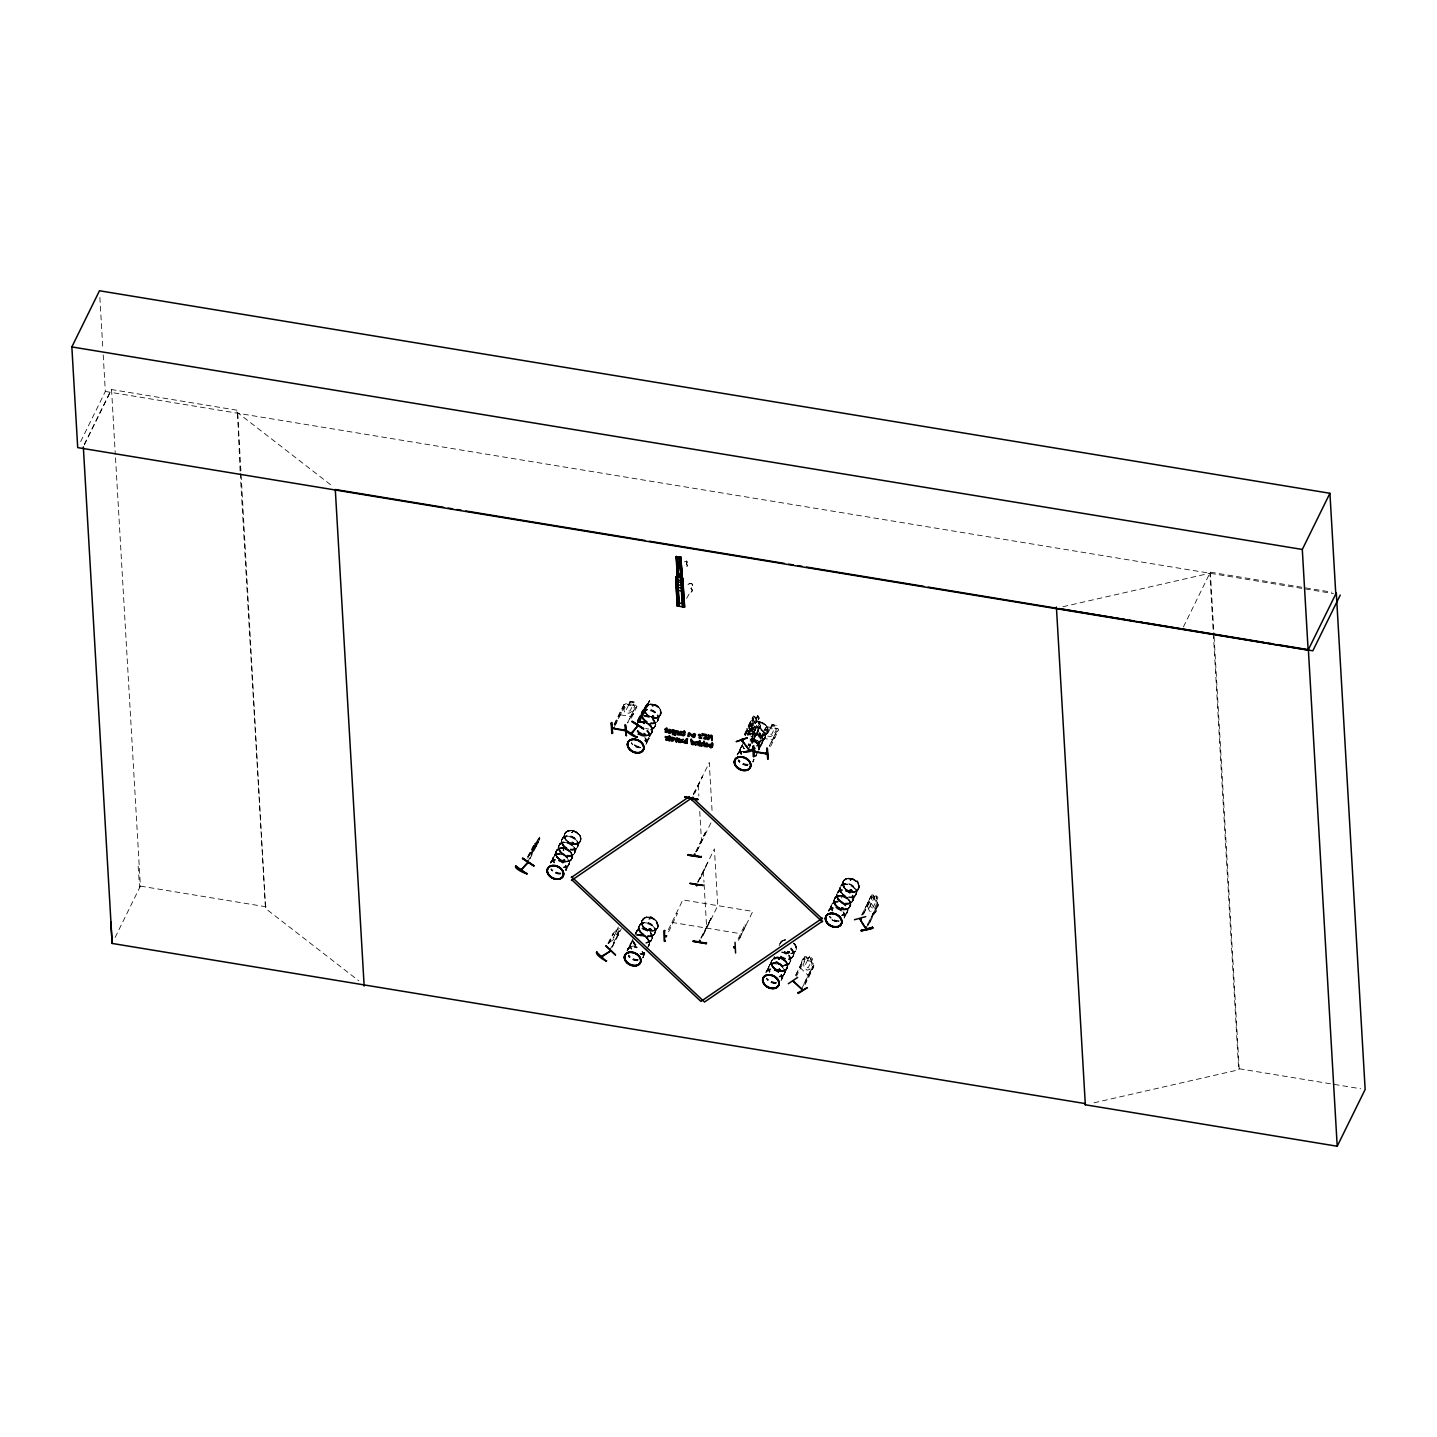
<?xml version="1.0" encoding="UTF-8"?>
<svg xmlns="http://www.w3.org/2000/svg" width="1437" height="1437" viewBox="0 0 1437 1437"><rect width="100%" height="100%" fill="white"/><g stroke="black" fill="none" stroke-linecap="round" stroke-linejoin="round"><path stroke-width="0.75" stroke-dasharray="5 3.75" d="M645.015 710.507L645.069 709.609L641.028 715.572M642.105 713.381L639.088 720.602L641.872 715.806C641.1 720.35 650.332 699.136 642.519 714.53L646.075 708.297M810.199 973.298L807.881 975.112L800.553 968.017C801.199 964.712 801.595 956.359 806.175 956.844L808.187 958.802L806.139 958.461L803.588 963.616L804.073 967.352L806.983 970.173L809.624 969.472L812.156 964.299L811.061 961.874L812.426 959.108M552.778 859.308L555.257 854.566M552.778 859.577L552.976 857.602M555.868 851.674L555.957 855.482M558.436 848.117L559.37 844.525M561.472 841.92L561.651 839.927M564.436 834.268C563.088 841.92 574.782 847.686 580.045 841.938A8.604 6.287 26.2 0 0 572.195 830.748A8.604 6.287 26.2 0 0 565.675 839.585A8.604 6.287 26.2 0 0 579.865 841.92M563.609 850.47L563.645 849.249L563.16 850.021M563.627 849.716L562.999 850.075M563.933 850.363L563.555 849.339M563.214 860.278L563.861 860.961M564.561 860.727L564.238 861.05M564.669 859.757C566.843 863.637 557.34 859.488 557.017 857.009A8.55 6.251 26.2 0 1 563.591 848.261A8.55 6.251 26.2 0 1 571.225 859.362A8.55 6.251 26.2 0 1 557.125 857.045M566.322 869.798L566.501 867.804M571.495 832.382L572.68 831.933M572.429 831.754L572.303 832.795M572.806 832.31L571.764 832.652M569.375 863.601L569.555 861.607M572.932 843.393L573.219 842.387M572.106 858.051L571.1 852.482M572.231 857.799L572.375 856.129M573.381 843.735L573.74 842.316M575.016 852.123L575.195 850.147M578.069 845.926L578.249 843.95M580.799 840.376C582.47 832.131 568.154 826.077 564.436 834.232M638.711 721.805L638.89 719.829M641.764 715.608L641.944 713.632M643.111 723.512L644.369 723.529M645.86 713.273L644.728 707.956L646.74 705.208L645.518 706.429M644.207 723.925L643.92 722.991M646.776 741.51L646.614 743.504A8.712 6.359 26.2 0 0 638.082 733.588M652.039 705.836L653.009 706.16M649.829 735.313L647.368 740.306M652.524 705.369L653.009 706.285M652.326 716.65L653.907 717.153M653.027 717.081L653.781 715.949L653.224 717.081M652.398 731.738L652.649 729.709L650.386 734.487M630.035 946.193L632.496 941.181M655.308 725.829L655.47 723.835M658.523 717.638L657.589 721.23M645.967 713.273A8.604 6.287 26.2 0 0 660.158 715.608A8.604 6.287 26.2 0 0 652.47 704.435A8.55 6.251 26.2 0 0 646.093 713.075A8.55 6.251 26.2 0 0 660.212 715.392A8.55 6.251 26.2 0 0 652.578 704.292A8.604 6.287 26.2 0 0 646.057 713.093A8.604 6.287 26.2 0 0 660.248 715.428A8.604 6.287 26.2 0 0 652.56 704.256A8.604 6.287 26.2 0 0 645.967 713.273C662.762 730.553 667.217 697.879 646.758 705.19M638.89 926.524L638.729 928.518L638.926 926.847M640.992 936.529L640.992 935.918M643.578 956.395L643.74 954.419M648.859 919.141L649.937 918.62M649.111 918.962L649.219 918.674M649.973 919.195L649.668 918.369M650.045 930.206L649.847 928.41M649.362 944.648L649.542 942.941M649.488 944.396L649.596 942.618M650.889 930.206L651.123 929.182M652.272 938.738L652.434 936.744M655.326 932.541L655.488 930.547M658.056 926.991C648.213 897.622 627.987 938.63 657.284 928.536A8.586 6.287 26.2 0 0 649.524 917.183A8.586 6.287 26.2 0 0 643.04 925.967A8.586 6.287 26.2 0 0 657.194 928.338A8.604 6.287 26.2 0 0 649.416 917.363A8.604 6.287 26.2 0 0 642.914 926.2A8.604 6.287 26.2 0 0 657.104 928.536M739.983 750.868L740.145 748.893M748.659 732.924L748.551 730.697L751.587 729.798L751.623 724.302L752.395 729.888C755.611 727.05 757.425 731.918 752.593 731.164L752.629 736.391L751.749 731.074L748.839 731.379M748.677 733.211L748.857 731.523M749.988 740.971L751.192 740.971M751.623 725.559C750.294 733.229 761.969 738.977 767.232 733.229M751.084 740.827L751.228 741.564M753.689 759.095L753.509 761.089L753.707 759.383A8.712 6.359 26.2 0 1 753.509 760.999M759.975 723.512L758.61 723.529L759.742 723.098M759.454 723.278L759.472 723.763M759.239 734.235L760.299 734.487M759.454 747.617L759.275 749.324L759.454 747.474M760.73 734.181L759.724 734.612M760.838 734.9L760.64 733.337M762.382 741.438L759.922 746.45M765.274 737.217L765.436 735.241M768.274 968.933L768.436 966.957M778.279 959.413L779.519 959.629M779.123 959.665L779.123 958.623M780.255 970.047L779.429 968.718M781.8 978.848L781.979 977.16M781.818 979.154L781.997 977.447M784.836 972.957L785.033 970.963M784.853 972.957L785.033 971.25M789.182 952.138L787.53 951.33M787.422 951.815L789.398 952.012M787.727 952.21L788.985 951.599M787.602 967.406L786.578 961.838L787.763 965.664M788.572 953.144L789.218 951.959M789.434 952.551L788.841 951.456M790.512 961.497L790.673 959.503M793.547 955.282L793.727 953.306M796.296 949.731L796.08 946.193L793.745 942.78A8.586 6.287 26.2 0 1 794.877 951.707A8.586 6.287 26.2 0 1 784.386 951.689A8.568 6.269 26.2 0 1 790.655 960.437A8.568 6.269 26.2 0 1 782.213 964.461A8.568 6.269 26.2 0 1 774.381 956.629M831.071 907.376L831.233 905.4M833.837 901.448L834.143 899.49M836.693 895.646L836.873 893.922M836.711 895.916L836.891 894.227M839.927 887.725L839.765 889.719L839.962 888.03M841.759 898.107L841.076 897.478M842.711 882.067C852.572 911.435 872.762 870.391 843.483 880.504M841.184 907.663L842.028 909.136M843.214 908.058L842.316 908.849L843.303 908.256M844.615 917.596L844.776 915.62M850.111 880.324L850.704 879.444L850.776 880.432M847.668 911.399L847.83 909.405M850.812 880.055L850.596 880.594M850.955 890.832L849.86 889.826M850.237 890.581C850.039 888.461 853.686 890.545 851.225 891.191M850.399 905.849C851.476 899.311 843.537 894.497 837.735 896.167M850.704 890.814L851.907 890.383M836.154 896.724L834.789 898.161C840.268 891.299 854.279 899.382 849.644 907.376M853.47 897.945L851.243 902.795M856.344 893.742L856.524 891.748M754.766 735.205L749.072 727.32L749.611 723.422L749.18 727.32L754.892 735.169L756.904 733.319L754.748 735.025M757.838 731.271L758.485 727.338L752.808 719.452L750.671 721.338M867.373 906.028L867.984 902.113C865.775 911.076 876.301 921.063 878.079 904.915L872.888 894.928L871.648 894.694L862.038 914.992M610.078 940.067L609.719 942.331L610.078 940.247M687.389 562.316L686.383 564.184A3.054 1.922 -3.3 0 1 685.557 567.381L685.539 567.22A3.054 1.922 -3.3 0 0 686.383 564.184L686.742 561.077M529.768 853.255L529.211 855.32L536.522 845.908M647.135 706.986L647.764 705.172M639.986 716.901L639.267 718.859L639.788 716.919M80.67 441.59L105.332 391.457L102.997 351.185M84.28 444.482L110.721 390.774M84.298 444.895L111.547 389.553L237.482 410.281L265.54 908.489L358.801 980.806M240.123 471.102L237.482 410.281M115.122 937.481L140.395 886.108L115.445 456.643M527.595 856.757L533.217 846.968L532.211 847.399M527.99 857.027L533.396 845.872M527.684 858.212L534.6 844.058L533.45 846.016M530.019 858.877L540.043 838.418L534.582 844.13L539.647 837.178L529.624 858.607M530.756 853.596L539.055 838.31M527.181 863.044L539.773 837.25M536.45 845.98L540.168 838.507L537.258 840.735M614.174 724.392L624.107 704.328L626.101 703.591L637.004 706.465L630.717 719.38M614.192 724.751L624.107 704.435M614.443 726.457L624.574 705.854L623.389 705.657L624.574 705.854M615.377 724.949L624.592 706.232M555.742 851.89L556.604 850.147M561.669 839.837L562.424 838.328M550.389 863.26L565.424 832.741M630.232 701.292L628.993 704.292L626.388 704.848L623.838 710.022L624.897 712.572L628.921 713.237L632.154 711.387L634.705 706.232L632.998 704.956L634.543 701.992L630.232 701.292L628.885 704.166L626.101 703.717M691.017 588.523L690.999 588.308A4.58 2.892 -3.3 0 1 689.742 592.87L689.742 593.086A4.58 2.892 -3.3 0 0 691.017 588.523L692.49 585.272A2.299 1.437 -3.3 0 0 690.999 583.512A2.299 1.437 -3.3 0 0 688.125 584.554L686.635 587.589M627.682 722.56L635.046 707.579L636.232 707.776L635.064 707.956L627.7 722.937M563.987 860.709L564.885 860.08M573.399 843.178L573.489 842.405M637.669 720.206L642.842 710.129L637.507 722.236C643.129 717.692 656.601 690.568 641.153 714.836M637.309 721.356L642.842 710.129M637.381 722.164L643.489 709.447L649.56 701.561L639.609 721.985L646.147 722.182L651.374 726.152L652.542 729.996L652.308 727.948M636.483 725.164L645.716 706.447M644.638 707.651L649.524 700.591L636.789 726.188M639.519 719.416L643.992 711.818M644.638 708.225L649.524 700.591M570.974 859.865A8.55 6.251 26.2 0 0 563.34 848.764A8.55 6.251 26.2 0 0 556.855 857.548A8.55 6.251 26.2 0 0 570.974 859.865L571.423 858.967A8.55 6.251 26.2 0 0 563.789 847.848L557.79 849.159M571.692 858.41L572.142 857.512M579.668 842.208A8.55 6.251 26.2 0 0 572.034 831.107A8.55 6.251 26.2 0 0 565.549 839.891A8.55 6.251 26.2 0 0 579.668 842.208L579.919 841.687A8.604 6.287 26.2 0 0 572.285 830.55A8.604 6.287 26.2 0 0 565.765 839.388A8.586 6.287 26.2 0 0 579.937 841.723A8.55 6.251 26.2 0 0 572.285 830.586A8.586 6.287 26.2 0 0 565.765 839.406A8.604 6.287 26.2 0 0 579.955 841.723A8.586 6.287 26.2 0 0 572.267 830.586A8.55 6.251 26.2 0 0 565.801 839.37A8.55 6.251 26.2 0 0 579.919 841.687M580.386 840.735L565.567 871.397M649.398 700.502L639.034 722.703M652.919 705.729L651.733 705.513M652.218 716.147L651.913 716.758M652.398 715.41L653.368 716.794M654.122 717.117L652.757 715.59M645.914 744.456L660.93 713.92M655.29 725.919L653.009 728.846M607.959 943.408L613.348 933.493L609.09 943.175M608.282 943.714L613.707 932.703L617.12 929.883M616.707 930.835L614.174 935.99L616.868 934.14L618.575 930.709M618.359 927.009L613.078 938.199L618.323 933.152M609.36 951.15L620.012 929.721M612 946.857L619.832 930.871M612.324 947.181L621.305 928.751M693.388 793.907L702.549 776.267L694.861 792.973M693.442 794.877L709.267 762.634L712.195 812.983M627.179 950.306L627.915 948.797M635.872 932.649L636.609 931.14M638.926 926.434L641.189 923.506M633.124 938.684L627.61 949.857A8.586 6.287 26.2 0 1 635.226 946.229M634.166 936.601L642.662 919.339M749 732.978L746.953 728.613L750.599 721.212M648.716 928.859L650.799 928.751M744.33 734.612L753.365 715.967L756.275 718.338M744.707 734.487L753.006 717.638L753.671 718.554L745.372 735.403M744.995 735.528L753.671 718.554M743.073 743.378L737.127 755A8.712 6.359 26.2 0 1 742.713 751.371M747.527 734.307L752.575 724.032L747.006 735.421M742.157 745.246L737.576 754.551A8.568 6.269 26.2 0 1 741.151 751.138M747.761 735.708L749.126 732.942L748.372 730.337L750.904 725.182L753.204 724.643L755.736 719.506L758 722.631L755.467 727.805L755.575 731.667L753.042 736.84L751.371 736.067L750.024 738.834M757.676 715.788L756.311 718.554L754.533 717.835L751.982 722.991L752.108 726.871L749.575 732.026L751.838 735.151L759.203 724.32L758.449 721.715L760.047 718.931L757.64 715.572L760.047 718.931M756.185 718.59L757.64 715.572M642.806 957.994L645.429 952.21M646.65 949.695L657.877 926.829M695.67 851.836L705.351 832.149L705.854 833.191L705.351 832.149M696.137 851.907L705.818 832.239M697.143 850.902L712.572 819.539M749.97 745.569L759.562 726.727L760.227 727.643L751.928 744.492M748.497 749.18L759.562 726.727M754.12 738.546L757.748 731.182M760.532 725.954L754.191 738.708L752.862 738.349M752.485 742.749L760.622 726.044L758.574 721.733M756.796 745.839L765.795 727.643L770.681 727.499L771.938 724.607L776.231 725.326L771.938 724.733L770.681 727.607L768.077 728.182L765.544 733.337L766.604 735.906L770.609 736.57L773.86 734.702L776.393 729.547L774.705 728.272L776.231 725.326M756.814 746.198L765.795 727.769M757.982 746.037L766.262 729.188L765.077 728.99L766.262 729.188M758 746.396L766.298 729.547M668.385 929.667L682.844 899.903L752.772 911.417L738.313 940.804M668.618 931.841L677.312 913.752L676.126 913.555L677.312 913.752M754.12 759.49L752.826 762.059A8.568 6.269 26.2 0 0 753.545 760.586M755.898 755.862L758.341 750.886M758.628 750.258L767.843 731.523M764.502 738.816L765.238 737.307M767.107 732.978A8.55 6.251 26.2 0 0 759.49 721.877A8.55 6.251 26.2 0 0 753.006 730.661A8.55 6.251 26.2 0 0 767.107 732.978A8.604 6.287 26.2 0 0 759.472 721.859A8.604 6.287 26.2 0 0 752.952 730.697A8.604 6.287 26.2 0 0 767.16 733.032L767.987 731.702C769.388 724.014 757.658 718.231 752.395 723.997M697.574 882.12L707.705 862.505L699.047 881.186M698.023 882.192L714.423 848.872L717.728 905.777L702.298 937.14M769.37 745.875L776.734 730.912L777.92 731.092L776.77 731.271L769.388 746.252M770.573 746.45L778.692 729.78L777.812 728.559L767.789 726.924M700.825 938.074L710.956 918.477L701.849 937.068M701.274 938.145L710.956 918.477M738.115 939.008L744.869 924.871L746.054 925.069L738.331 941.181M768.472 966.867L770.501 964.083M779.932 943.588L781.926 940.876L785.59 939.708M765.867 972.615L772.082 959.97A8.604 6.287 26.2 0 1 773.286 958.784M779.141 945.618L780.902 942.097A8.586 6.287 26.2 0 0 780.147 943.57M779.483 959.036L778.243 958.838M779.393 968.825L778.962 970.119M781.045 980.752L796.116 949.588M795.577 975.4L804.594 956.755M795.882 975.184L804.181 958.335L805.025 959.18L796.421 976.226M843.699 880.54L828.646 911.058A8.568 6.269 26.2 0 1 839.424 908.453A8.568 6.269 26.2 0 1 843.914 918.566L858.913 888.03M809.606 956.234L808.151 959.054L809.552 956.036L812.659 959.054L811.204 961.874L813.845 965.898L804.882 984.399M849.932 879.462L850.884 879.911M804.019 983.573L812.623 966.526L813.486 967.352L805.187 984.201M849.985 889.79L849.914 890.868M801.577 988.997L812.623 966.526M813.827 965.754L810.091 973.19L807.845 974.951M843.429 908.902L843.07 908.346M846.896 912.998L847.632 911.489M855.59 895.323L856.326 893.832M861.643 915.1L871.756 894.658M863.17 914.166L871.846 897.209L870.858 896.383L871.451 897.317M863.565 914.058L871.846 897.209M868.882 908.4L875.78 894.335L877.953 897.766L870.912 911.597M867.589 924.386L877.199 905.544L877.791 906.496L868.577 925.212M866.134 928.015L877.199 905.544M868.199 925.32L878.205 904.879M1183.405 626.945L1210.349 572.177L1331.883 592.188M1093.97 1102.808L1238.676 1069.811L1239.197 1068.751L1213.852 632.585M641.028 714.746L643.147 711.261M644.099 712.68L646.075 709.124L639.142 718.769M536.396 845.836L529.193 855.087M686.635 598.421L689.742 592.87M643.56 709.591L644.782 707.687M536.414 845.028L532.121 850.83L536.055 842.441M642.483 715.662L640.992 717.889L643.686 714.387M609.611 942.223L616.509 937.642L618.772 934.319M684.479 561.831L686.401 561.131M647.153 704.166L649.722 701.705M643.237 710.381L642.285 710.848M647.584 704.453L643.129 712.069L645.069 709.609M637.669 722.398L639.968 719.721M639.788 720.745L637.597 723.278L638.495 720.727M535.75 843.465L537.833 841.112M533.217 848.62L535.3 846.285M642.752 711.962L644.225 710.614M639.716 718.159L641.171 716.812M656.062 722.649L657.535 721.302M651.751 733.05L648.698 735.295L644.566 735.528M565.226 832.724L566.465 831.538M562.478 838.256L563.951 836.909M560.664 843.268L559.424 844.453L560.897 843.106M556.514 850.363L559.568 848.117M550.73 862.128L552.203 860.781M573.273 843.285L572.106 841.705M563.609 860.476L563.573 859.577M575.77 848.944L577.243 847.596A8.712 6.359 26.2 0 0 569.393 836.334A8.712 6.359 26.2 0 0 562.801 845.279A8.712 6.359 26.2 0 0 577.153 847.65M572.734 855.141L574.207 853.794A8.712 6.359 26.2 0 0 566.34 842.531A8.712 6.359 26.2 0 0 559.747 851.476A8.712 6.359 26.2 0 0 574.117 853.847M555.688 853.416C556.083 860.494 566.735 865.074 571.459 859.362M570.094 860.799L571.351 859.613M567.076 866.619L568.549 865.272M749.665 729.547L751.138 728.2M740.971 747.222L742.444 745.875L741.241 747.042M737.917 753.419L739.39 752.072M762.975 740.253L764.448 738.887M636.663 931.068L638.136 929.703M629.226 947.54L627.969 948.725L629.442 947.378M651.051 929.883L648.823 929.056M653.027 935.559L654.248 934.391M653.242 935.397L654.5 934.212A8.712 6.359 26.2 0 0 646.632 922.949A8.712 6.359 26.2 0 0 640.04 931.894A8.712 6.359 26.2 0 0 654.41 934.248M649.973 941.756L651.428 940.391L650.207 941.594M840.753 886.054L842.226 884.707M837.699 892.251L839.172 890.904M832.059 903.729L833.532 902.382M769.513 965.107L770.735 963.94M829.005 909.926L830.478 908.579M850.291 890.114L851.638 890.024M766.208 971.484L767.681 970.137L766.478 971.304M784.243 951.923L790.584 953.647L795.523 951.294M841.633 908.418L842.19 907.268M854.063 896.76L855.284 895.574A8.568 6.269 26.2 0 0 847.507 884.599A8.568 6.269 26.2 0 0 841.004 893.401A8.568 6.269 26.2 0 0 855.141 895.736M780.237 969.724L779.105 968.7L778.279 969.813M854.279 896.598L855.536 895.413A8.712 6.359 26.2 0 0 847.668 884.15A8.712 6.359 26.2 0 0 841.076 893.078A8.712 6.359 26.2 0 0 855.446 895.449M791.266 958.299L792.739 956.952M851.009 902.957L852.464 901.592M788.212 964.514L789.685 963.149M849.752 907.16L846.698 909.405M785.572 970.155L786.955 968.718C781.8 974.933 769.496 968.861 771.346 961.03L771.471 964.82M845.369 914.417L846.842 913.07M782.572 975.974L784.045 974.627M630.609 716.291L633.214 713.83M872.493 914.094L874.576 912.244M750.779 721.284L752.826 719.632M649.506 942.798C649.434 937.427 642.195 933.062 636.825 934.733M615.234 931.158L619.868 928.068M613.689 933.816L612.557 934.032M804.181 958.335L805.025 959.18M813.432 963.886L806.067 956.898L804.576 956.952M813.486 967.352L812.318 966.724M657.374 717.602L659.026 716.812M643.542 734.541L645.177 733.768M758.952 733.139L759.886 732.978M759.077 733.121L759.993 733.104M573.614 843.447L571.621 842.693M568.405 861.571L570.202 860.565M649.686 929.613L650.368 929.955M841.346 907.322L843.357 907.861M834.358 903.029L838.472 907.789L843.214 908.92M848.477 908.364L842.567 909.639L844.812 909.513M787.242 951.204L787.763 951.474M773.393 958.263L777.022 957.132M789.111 952.803L787.099 952.048M792.577 953.252L794.23 952.462M779.914 970.388L779.465 970.065M771.561 964.586L775.675 969.346L780.417 970.478M624.233 704.507L626.119 703.807M754.587 716.219L760.622 726.044M753.006 717.638L753.293 718.68M760.227 727.643L759.185 726.853M746.953 728.613L747.348 730.625M752.862 738.492L751.264 736.121M877.791 906.496L876.804 905.651M872.888 894.928L874.307 897.137M876.48 900.568L878.294 904.951M643.704 733.068L645.572 734.307M1062.949 606.719L1209.828 573.237L1213.205 631.4M648.823 735.061L644.351 735.133M759.472 733.229L760.55 733.517M760.586 734.864L758.772 733.732M573.327 843.16L571.944 842.298M568.531 861.356L564.076 861.428M851.674 891.371L850.039 890.742M652.38 930.889L654.356 930.547M638.657 934.625L636.699 934.966A8.586 6.287 26.2 0 1 646.758 937.696A8.586 6.287 26.2 0 1 648.518 945.959M774.92 957.725L781.351 957.832L786.416 962.089M779.716 970.406L780.758 969.957M781.908 971.268L784.009 970.711M653.081 715.428L651.787 716.488M653.26 717.817L655.398 717.943M641.728 721.715L648.069 723.44L652.164 728.218M644.405 733.175L644.027 734.379M561.436 848.028L565.855 848.477L571.082 852.464M638.693 934.625L645.033 936.331L648.213 939.313M776.914 957.419L779.052 957.545M779.555 970.783L782.015 971.053M105.332 391.457L1333.572 593.607M630.25 701.4L634.543 702.118M632.998 704.831L636.124 705.369M774.687 728.146L777.812 728.685M671.78 922.374L741.726 933.87M140.395 886.108L266.348 906.837M1239.197 1068.751L1360.731 1088.761M702.603 777.237L702.1 776.196M707.758 863.475L707.255 862.434M746.072 925.428L744.869 924.871M686.383 560.987L687.425 561.813M758.017 734.828L760.173 735.421M653.045 717.458L652.039 716.65M850.56 878.384A8.55 6.251 26.2 0 1 858.194 889.503A8.568 6.269 26.2 0 1 844.076 887.168A8.55 6.251 26.2 0 1 850.56 878.384A8.604 6.287 26.2 0 1 858.23 889.539A8.55 6.251 26.2 0 1 844.094 887.168A8.568 6.269 26.2 0 1 850.578 878.366A8.568 6.269 26.2 0 1 858.212 889.485A8.604 6.287 26.2 0 1 844.04 887.204A8.604 6.287 26.2 0 1 850.56 878.366L852.698 878.905M842.693 909.37L838.49 907.771M563.573 848.135L569.555 851.099L571.908 854.494M563.951 859.362L564.561 859.56M779.052 957.509L785.015 960.473M644.027 735.043L643.165 733.804M851.261 889.593L852.195 890.473M563.735 861.338L562.873 860.116M650.189 928.589L651.159 929.272M642.968 935.361L645.015 936.367M759.508 747.276L758.287 743.773L759.49 747.599M874.325 897.353L872.78 896.544L870.247 901.717L870.247 905.633L872.277 908.831L874.45 908.346L877.001 903.19L876.354 900.55M648.41 702.998L647.853 703.735M838.364 908.04L835.166 905.059L833.963 901.233M236.674 411.916L333.474 486.981M758.287 743.755L750.886 739.193A8.604 6.287 26.2 0 1 759.311 748.964M758.161 744.007L750.779 739.444A8.604 6.287 26.2 0 1 759.203 749.162A8.55 6.251 26.2 0 0 750.797 739.552M637.292 730.714L644.692 735.259L640.363 733.93L637.184 730.966M785.159 960.203L786.452 962.072M752.701 719.668L758.269 727.391A8.568 6.269 26.2 0 1 764.215 738.618A8.568 6.269 26.2 0 1 751.3 738.492M753.204 724.643L755.467 727.805M752.108 726.853L754.371 730.014M747.438 730.589L752.988 738.313M873.876 898.269L875.905 901.466M871.343 903.424L873.373 906.621M648.231 939.331L649.147 941.109M633.196 942.079L635.531 945.492A8.604 6.287 26.2 0 1 632.927 940.355M644.584 709.698L644.962 711.495M138.15 866.134L139.587 887.761M1210.349 572.177L1213.726 630.34M1213.331 633.627L1238.676 1069.811M775.064 737.307L772.37 739.839L762.275 738.169L762.149 735.187M692.598 584.895L692.508 585.488A2.299 1.437 -3.3 0 0 691.017 583.727A2.299 1.437 -3.3 0 0 688.143 584.769L688.125 584.554M703.376 871.325L704.004 882.282M704.13 884.456L706.681 928.248M698.22 785.087L698.849 796.044M699.747 811.366L701.525 842.01M633.358 713.991L630.681 716.524L620.568 714.854L620.461 711.854M240.248 473.33L265.54 908.489M111.547 389.553L115.301 454.415M99.871 297.477L102.871 348.94M710.507 918.387L710.561 919.357M762.293 735.079L762.418 738.097M635.801 933.224A8.586 6.287 26.2 0 1 644.836 929.937A8.586 6.287 26.2 0 1 651.985 938.181A8.586 6.287 26.2 0 1 644.189 942.906M635.872 932.829A8.712 6.359 26.2 0 1 645.033 929.488A8.712 6.359 26.2 0 1 652.272 937.84A8.712 6.359 26.2 0 1 644.369 942.636M635.944 944.827A8.532 6.233 26.2 0 1 633.663 941.504M648.644 945.564A8.532 6.233 26.2 0 0 646.901 937.355A8.532 6.233 26.2 0 0 637.022 934.697A8.604 6.287 26.2 0 1 646.866 937.481A8.604 6.287 26.2 0 1 648.644 945.744M635.819 945.007A8.604 6.287 26.2 0 1 633.537 941.666M636.124 933.87A8.586 6.287 26.2 0 1 643.92 928.553A8.586 6.287 26.2 0 1 652.488 936.565A8.586 6.287 26.2 0 1 644.692 941.864M636.016 932.505A8.712 6.359 26.2 0 1 645.195 929.164A8.712 6.359 26.2 0 1 652.434 937.517A8.712 6.359 26.2 0 1 644.53 942.331M636.699 935.253A8.604 6.287 26.2 0 1 646.65 937.93A8.604 6.287 26.2 0 1 648.41 946.193M637.597 960.706A8.586 6.287 26.2 0 1 628.22 956.09M627.107 950.899A8.586 6.287 26.2 0 1 636.842 947.845M641.998 951.761A8.586 6.287 26.2 0 1 643.111 956.952M637.812 960.437A8.712 6.359 26.2 0 1 628.292 955.749M627.179 950.486A8.712 6.359 26.2 0 1 637.058 947.396M642.267 951.366A8.712 6.359 26.2 0 1 642.662 958.12M635.495 945.744A8.532 6.233 26.2 0 1 632.837 940.678M638.495 935.271A8.532 6.233 26.2 0 1 647.189 939.044A8.532 6.233 26.2 0 1 648.195 946.48M638.118 959.665A8.586 6.287 26.2 0 1 628.723 955.048M643.417 952.462A8.586 6.287 26.2 0 1 642.896 957.383M637.974 960.114A8.712 6.359 26.2 0 1 628.454 955.425M627.322 950.18A8.712 6.359 26.2 0 1 637.202 947.073M643.345 952.821A8.712 6.359 26.2 0 1 642.824 957.796M644.207 953.378A8.586 6.287 26.2 0 1 640.651 954.509M630.358 948.151A8.586 6.287 26.2 0 1 633.735 941.289M644.477 953.108A8.712 6.359 26.2 0 1 640.866 954.24M630.43 947.791A8.712 6.359 26.2 0 1 632.19 941.63M644.638 952.785A8.712 6.359 26.2 0 1 641.01 953.917M631.508 949.228A8.712 6.359 26.2 0 1 632.352 941.307M644.728 952.336A8.586 6.287 26.2 0 1 639.052 953.342M631.777 948.851A8.586 6.287 26.2 0 1 632.603 941.019M781.656 952.354A8.586 6.287 26.2 0 1 790.152 959.772A8.586 6.287 26.2 0 1 783.83 965.79A8.586 6.287 26.2 0 1 774.238 959.431M781.818 951.887A8.712 6.359 26.2 0 1 790.44 959.413A8.712 6.359 26.2 0 1 784.045 965.52A8.712 6.359 26.2 0 1 774.309 959.072M773.411 958.551A8.586 6.287 26.2 0 1 786.722 962.61A8.604 6.287 26.2 0 1 780.56 971.017A8.604 6.287 26.2 0 1 771.435 961.227A8.586 6.287 26.2 0 0 780.578 970.963A8.586 6.287 26.2 0 0 786.722 962.61A8.604 6.287 26.2 0 0 773.393 958.587M782.087 940.93A8.586 6.287 26.2 0 1 785.644 939.816A8.604 6.287 26.2 0 0 780.04 943.768M771.687 960.85A8.55 6.251 26.2 0 0 780.74 970.568A8.604 6.287 26.2 0 0 786.847 962.377A8.55 6.251 26.2 0 0 773.609 958.228A8.604 6.287 26.2 0 1 786.847 962.377A8.55 6.251 26.2 0 1 780.74 970.568A8.604 6.287 26.2 0 1 771.579 960.958M793.386 943.373A8.55 6.251 26.2 0 1 794.589 952.21A8.55 6.251 26.2 0 1 784.153 952.174A8.712 6.359 26.2 0 1 790.601 960.85A8.712 6.359 26.2 0 1 782.033 964.928A8.712 6.359 26.2 0 1 774.076 956.952M780.65 942.636A8.55 6.251 26.2 0 1 785.41 940.355M793.565 943.031A8.604 6.287 26.2 0 1 794.787 951.923A8.604 6.287 26.2 0 1 784.279 951.887M790.853 948.636A8.712 6.359 26.2 0 1 791.41 958.192A8.712 6.359 26.2 0 1 779.68 956.252M790.584 949.067A8.568 6.269 26.2 0 1 790.368 958.892A8.568 6.269 26.2 0 1 778.207 954.958M791.015 948.312A8.712 6.359 26.2 0 1 791.553 957.868A8.712 6.359 26.2 0 1 779.842 955.928M791.104 948.007A8.586 6.287 26.2 0 1 791.661 957.419A8.586 6.287 26.2 0 1 780.093 955.515M775.836 983.447A8.586 6.287 26.2 0 1 766.46 978.831M766.065 972.184A8.586 6.287 26.2 0 1 776.124 971.035A8.586 6.287 26.2 0 1 781.351 979.693M776.052 983.177A8.712 6.359 26.2 0 1 766.532 978.507M766.137 971.753A8.712 6.359 26.2 0 1 776.339 970.604A8.712 6.359 26.2 0 1 781.638 979.369M773.178 959.126A8.55 6.251 26.2 0 0 776.788 970.532A8.55 6.251 26.2 0 0 787.278 965.52A8.55 6.251 26.2 0 0 774.794 958.353A8.55 6.251 26.2 0 1 787.278 965.538A8.55 6.251 26.2 0 1 776.77 970.55A8.55 6.251 26.2 0 1 773.16 959.144M774.92 958.012A8.604 6.287 26.2 0 1 787.171 964.029A8.604 6.287 26.2 0 1 779.734 971.125A8.604 6.287 26.2 0 1 771.346 961.425M769.585 972.31A8.712 6.359 26.2 0 1 772.711 963.419A8.712 6.359 26.2 0 1 784.225 969.095A8.712 6.359 26.2 0 1 779.088 976.98M776.339 982.405A8.586 6.287 26.2 0 1 768.346 979.387M766.568 971.143A8.586 6.287 26.2 0 1 777.615 970.532A8.586 6.287 26.2 0 1 781.135 980.124M768.615 970.891A8.568 6.269 26.2 0 1 773.914 963.706A8.568 6.269 26.2 0 1 784.171 970.047A8.568 6.269 26.2 0 1 778.872 977.232M776.196 982.872A8.712 6.359 26.2 0 1 766.693 978.184M766.298 971.43A8.712 6.359 26.2 0 1 777.489 970.837A8.712 6.359 26.2 0 1 781.063 980.555M769.747 971.987A8.712 6.359 26.2 0 1 772.872 963.095A8.712 6.359 26.2 0 1 784.386 968.772A8.712 6.359 26.2 0 1 779.249 976.675M770.016 971.592A8.586 6.287 26.2 0 1 773.088 962.826A8.586 6.287 26.2 0 1 784.458 968.43A8.586 6.287 26.2 0 1 779.393 976.208M638.657 722.003A8.586 6.287 26.2 0 1 646.452 716.686A8.586 6.287 26.2 0 1 655.021 724.697A8.586 6.287 26.2 0 1 647.225 729.996A8.586 6.287 26.2 0 1 644.207 740.558M638.89 721.302A8.712 6.359 26.2 0 1 646.776 715.913A8.712 6.359 26.2 0 1 655.47 724.032A8.712 6.359 26.2 0 1 647.566 729.421M640.058 721.769A8.55 6.251 26.2 0 1 651.32 726.026A8.55 6.251 26.2 0 1 648.877 734.594A8.55 6.251 26.2 0 1 637.597 730.319M639.95 721.877A8.604 6.287 26.2 0 1 651.284 726.17A8.604 6.287 26.2 0 1 648.823 734.774A8.604 6.287 26.2 0 1 637.489 730.499M639.573 722.721A8.568 6.269 26.2 0 1 646.255 715.572A8.568 6.269 26.2 0 1 655.523 724.23A8.568 6.269 26.2 0 1 645.608 728.379M640.633 747.797A8.586 6.287 26.2 0 1 631.256 743.18M637.759 734.361A8.586 6.287 26.2 0 1 646.327 742.354M640.848 747.527A8.712 6.359 26.2 0 1 631.346 742.839M637.938 733.894A8.712 6.359 26.2 0 1 646.614 742.013M641.674 721.985A8.604 6.287 26.2 0 1 651.733 727.769A8.604 6.287 26.2 0 1 647.979 735.385A8.604 6.287 26.2 0 1 637.274 730.948M646.955 730.643A8.712 6.359 26.2 0 1 643.902 741.33M639.052 746.611A8.568 6.269 26.2 0 1 631.777 742.139M638.279 733.337A8.568 6.269 26.2 0 1 646.65 742.983M646.704 731.074A8.568 6.269 26.2 0 1 645.608 741.241M638.872 747.078A8.712 6.359 26.2 0 1 632.891 744.132M647.117 730.319A8.712 6.359 26.2 0 1 644.063 741.007M758.161 747.366A8.568 6.269 26.2 0 0 760.622 738.78A8.568 6.269 26.2 0 0 749.342 734.523A8.712 6.359 26.2 0 1 757.461 727.463A8.712 6.359 26.2 0 1 764.825 738.151A8.712 6.359 26.2 0 1 751.551 737.864M750.006 746.019A8.568 6.269 26.2 0 1 748.246 744.689M747.941 734.523A8.712 6.359 26.2 0 1 760.424 737.235A8.712 6.359 26.2 0 1 758.574 746.791M750.276 745.426A8.712 6.359 26.2 0 1 748.497 744.061M749.072 734.81A8.712 6.359 26.2 0 1 757.317 727.769A8.712 6.359 26.2 0 1 764.664 738.474A8.712 6.359 26.2 0 1 751.389 738.187M748.21 734.253A8.568 6.269 26.2 0 1 760.496 736.93A8.568 6.269 26.2 0 1 758.682 746.324M750.509 744.977A8.568 6.269 26.2 0 1 748.767 743.647M749.018 735.169A8.568 6.269 26.2 0 1 757.119 728.236A8.568 6.269 26.2 0 1 764.358 738.762A8.568 6.269 26.2 0 1 750.437 735.87M749.521 734.127A8.568 6.269 26.2 0 1 758.341 727.391M747.545 765.364A8.568 6.269 26.2 0 1 738.187 760.766M737.792 754.12A8.568 6.269 26.2 0 1 742.57 751.838M753.222 759.957A8.568 6.269 26.2 0 1 753.042 761.628M747.761 765.113A8.712 6.359 26.2 0 1 738.241 760.442M753.527 759.616A8.712 6.359 26.2 0 1 753.347 761.323M748.048 764.34A8.568 6.269 26.2 0 1 738.69 759.724M741.223 754.569A8.568 6.269 26.2 0 1 742.067 746.755M756.275 753.76A8.568 6.269 26.2 0 1 756.096 755.431M747.923 764.807A8.712 6.359 26.2 0 1 738.402 760.119M737.271 754.856A8.712 6.359 26.2 0 1 740.899 751.407M741.294 754.245A8.712 6.359 26.2 0 1 742.139 746.306M747.887 745.3A8.712 6.359 26.2 0 1 750.06 745.875M756.401 755.108A8.712 6.359 26.2 0 1 755.664 756.598M741.743 753.527A8.568 6.269 26.2 0 1 741.348 746.881M748.228 744.725A8.568 6.269 26.2 0 1 750.365 745.3M756.598 754.389A8.568 6.269 26.2 0 1 755.88 755.862M750.671 739.732A8.604 6.287 26.2 0 1 759.077 749.431M836.532 921.764A8.568 6.269 26.2 0 1 829.275 917.273M828.88 910.627A8.568 6.269 26.2 0 1 838.903 909.495A8.568 6.269 26.2 0 1 844.13 918.135M836.711 921.512A8.712 6.359 26.2 0 1 829.329 916.95M828.933 910.196A8.712 6.359 26.2 0 1 839.136 909.046A8.712 6.359 26.2 0 1 844.435 917.83M832.382 910.753A8.712 6.359 26.2 0 1 835.508 901.861A8.712 6.359 26.2 0 1 847.022 907.537A8.712 6.359 26.2 0 1 841.902 915.423M839.136 920.848A8.568 6.269 26.2 0 1 829.778 916.231M832.31 911.076A8.568 6.269 26.2 0 1 835.4 902.328A8.568 6.269 26.2 0 1 846.734 907.915A8.568 6.269 26.2 0 1 841.687 915.674M839.01 921.315A8.712 6.359 26.2 0 1 829.49 916.626M828.359 911.381A8.712 6.359 26.2 0 1 839.28 908.723A8.712 6.359 26.2 0 1 843.86 918.997M832.544 910.429A8.712 6.359 26.2 0 1 835.669 901.538A8.712 6.359 26.2 0 1 847.183 907.214A8.712 6.359 26.2 0 1 842.046 915.118M832.831 910.034A8.568 6.269 26.2 0 1 835.903 901.286A8.568 6.269 26.2 0 1 847.237 906.873A8.568 6.269 26.2 0 1 842.19 914.65M571.423 858.967A8.55 6.251 26.2 0 1 557.305 856.65A8.55 6.251 26.2 0 1 563.789 847.848A8.55 6.251 26.2 0 1 571.423 858.967A8.604 6.287 26.2 0 1 557.197 856.793A8.604 6.287 26.2 0 1 563.717 847.956A8.604 6.287 26.2 0 1 571.405 859.128A8.55 6.251 26.2 0 1 557.322 856.632A8.55 6.251 26.2 0 1 563.789 847.866M560.358 874.091A8.586 6.287 26.2 0 1 550.964 869.475M550.587 862.811A8.586 6.287 26.2 0 1 560.628 861.679A8.586 6.287 26.2 0 1 565.855 870.337M560.556 873.822A8.712 6.359 26.2 0 1 551.054 869.151M550.658 862.398A8.712 6.359 26.2 0 1 561.849 861.787A8.712 6.359 26.2 0 1 565.424 871.505M554.107 862.954A8.712 6.359 26.2 0 1 557.233 854.063A8.712 6.359 26.2 0 1 568.747 859.721A8.712 6.359 26.2 0 1 563.609 867.625M560.861 873.031A8.568 6.269 26.2 0 1 552.868 870.014M551.107 861.787A8.568 6.269 26.2 0 1 562.118 861.194A8.568 6.269 26.2 0 1 565.639 870.768M553.119 861.535A8.568 6.269 26.2 0 1 557.754 854.404A8.568 6.269 26.2 0 1 568.154 859.524A8.568 6.269 26.2 0 1 565.334 867.535M560.717 873.516A8.712 6.359 26.2 0 1 551.215 868.828M550.82 862.074A8.712 6.359 26.2 0 1 562.011 861.464A8.712 6.359 26.2 0 1 565.567 871.199M554.251 862.631A8.712 6.359 26.2 0 1 557.376 853.74A8.712 6.359 26.2 0 1 568.908 859.416A8.712 6.359 26.2 0 1 563.771 867.301M554.538 862.236A8.586 6.287 26.2 0 1 557.61 853.47A8.586 6.287 26.2 0 1 568.98 859.057A8.586 6.287 26.2 0 1 563.915 866.852M628.526 705.208L625.993 710.363L630.017 711.028L632.549 705.872L628.526 705.208M630.843 702.1L630.376 703.016L633.412 702.531L630.843 702.1M757.73 716.847L758.718 719.775L757.73 716.847M770.232 728.523L767.681 733.696L771.705 734.343L774.238 729.188L770.232 728.523M772.531 725.416L772.082 726.35L775.118 725.847L772.531 725.416M807.684 959.97L805.151 965.143L808.061 967.963L810.612 962.79L807.684 959.97M809.803 957.258L811.222 959.988L809.803 957.258M875.816 895.61L876.678 898.592L875.816 895.61M635.657 945.241L633.322 941.828A8.586 6.287 26.2 0 0 635.729 945.205M744.079 748.533L743.145 746.773A8.604 6.287 26.2 0 0 744.168 748.569M643.04 925.967A8.586 6.287 26.2 0 0 657.194 928.302A8.586 6.287 26.2 0 0 649.542 917.147A8.586 6.287 26.2 0 0 643.022 926.003M642.788 926.506A8.55 6.251 26.2 0 0 656.907 928.841A8.55 6.251 26.2 0 0 649.273 917.722A8.55 6.251 26.2 0 0 642.788 926.506M639.968 932.218A8.586 6.287 26.2 0 0 654.122 934.553A8.586 6.287 26.2 0 0 646.47 923.398A8.586 6.287 26.2 0 0 639.968 932.218M640.201 931.571A8.712 6.359 26.2 0 0 654.571 933.924A8.712 6.359 26.2 0 0 646.794 922.626A8.712 6.359 26.2 0 0 640.201 931.571M640.471 931.176A8.586 6.287 26.2 0 0 654.643 933.511A8.586 6.287 26.2 0 0 646.973 922.356A8.586 6.287 26.2 0 0 640.471 931.176M651.123 726.421A8.55 6.251 26.2 0 0 639.86 722.164A8.604 6.287 26.2 0 1 651.195 726.368A8.604 6.287 26.2 0 1 648.716 734.99A8.55 6.251 26.2 0 1 637.399 730.732A8.604 6.287 26.2 0 0 648.716 734.99A8.55 6.251 26.2 0 0 651.123 726.421M645.842 713.578A8.55 6.251 26.2 0 0 659.96 715.895A8.55 6.251 26.2 0 0 652.326 704.795A8.55 6.251 26.2 0 0 645.842 713.578M643.075 718.985A8.712 6.359 26.2 0 0 657.445 721.338A8.712 6.359 26.2 0 0 649.668 710.04A8.712 6.359 26.2 0 0 643.075 718.985M643.022 719.308A8.568 6.269 26.2 0 0 657.158 721.625A8.568 6.269 26.2 0 0 649.506 710.507A8.568 6.269 26.2 0 0 643.022 719.308M643.237 718.662A8.712 6.359 26.2 0 0 657.607 721.033A8.712 6.359 26.2 0 0 649.829 709.716A8.712 6.359 26.2 0 0 643.237 718.662M643.525 718.266A8.568 6.269 26.2 0 0 657.661 720.584A8.568 6.269 26.2 0 0 650.009 709.465A8.568 6.269 26.2 0 0 643.525 718.266M651.518 728.11A8.55 6.251 26.2 0 0 641.513 722.362A8.55 6.251 26.2 0 1 651.536 728.092A8.55 6.251 26.2 0 1 647.8 735.672A8.55 6.251 26.2 0 1 637.148 731.253A8.55 6.251 26.2 0 0 647.8 735.69A8.55 6.251 26.2 0 0 651.518 728.11M759.329 748.803A8.55 6.251 26.2 0 0 750.976 739.157A8.55 6.251 26.2 0 1 759.347 748.785M752.737 731.199A8.55 6.251 26.2 0 0 766.855 733.517A8.55 6.251 26.2 0 0 759.221 722.416A8.55 6.251 26.2 0 0 752.737 731.199M743.163 747.114A8.532 6.233 26.2 0 0 744.061 748.857A8.55 6.251 26.2 0 1 743.145 747.114M758.862 749.701A8.532 6.233 26.2 0 0 750.527 740.091A8.55 6.251 26.2 0 1 758.88 749.701M837.969 899.616A8.568 6.269 26.2 0 0 852.105 901.933A8.568 6.269 26.2 0 0 844.453 890.814A8.568 6.269 26.2 0 0 837.969 899.616M838.022 899.275A8.712 6.359 26.2 0 0 852.392 901.646A8.712 6.359 26.2 0 0 844.615 890.347A8.712 6.359 26.2 0 0 838.022 899.275M835.418 904.789A8.55 6.251 26.2 0 0 849.536 907.124A8.604 6.287 26.2 0 0 841.902 895.969A8.604 6.287 26.2 0 0 835.382 904.807A8.55 6.251 26.2 0 0 849.501 907.16A8.55 6.251 26.2 0 0 841.866 896.059A8.604 6.287 26.2 0 0 835.346 904.861A8.604 6.287 26.2 0 0 849.536 907.196A8.55 6.251 26.2 0 0 841.902 896.005A8.55 6.251 26.2 0 0 835.418 904.789A8.604 6.287 26.2 0 0 849.572 907.142A8.604 6.287 26.2 0 0 841.866 896.023A8.55 6.251 26.2 0 0 835.4 904.843M835.58 904.448A8.55 6.251 26.2 0 0 849.698 906.783A8.55 6.251 26.2 0 0 842.064 895.664A8.604 6.287 26.2 0 0 835.49 904.591A8.604 6.287 26.2 0 0 849.68 906.927A8.604 6.287 26.2 0 0 841.992 895.754A8.55 6.251 26.2 0 0 835.58 904.448M843.842 887.689A8.55 6.251 26.2 0 0 857.943 890.006A8.55 6.251 26.2 0 0 850.309 878.905A8.55 6.251 26.2 0 0 843.842 887.689M843.95 887.383A8.604 6.287 26.2 0 0 858.14 889.719A8.604 6.287 26.2 0 0 850.47 878.546A8.604 6.287 26.2 0 0 843.95 887.383M838.472 898.574A8.568 6.269 26.2 0 0 852.608 900.891A8.568 6.269 26.2 0 0 844.956 889.772A8.568 6.269 26.2 0 0 838.472 898.574M838.184 898.969A8.712 6.359 26.2 0 0 852.554 901.322A8.712 6.359 26.2 0 0 844.776 890.024A8.712 6.359 26.2 0 0 838.184 898.969M841.238 892.772A8.712 6.359 26.2 0 0 855.608 895.125A8.712 6.359 26.2 0 0 847.83 883.827A8.712 6.359 26.2 0 0 841.238 892.772M841.525 892.377A8.568 6.269 26.2 0 0 855.662 894.694A8.568 6.269 26.2 0 0 848.01 883.575A8.568 6.269 26.2 0 0 841.525 892.377M835.131 905.382A8.55 6.251 26.2 0 0 849.249 907.699A8.55 6.251 26.2 0 0 841.615 896.598A8.55 6.251 26.2 0 0 835.131 905.382M559.658 851.818A8.586 6.287 26.2 0 0 573.83 854.135A8.586 6.287 26.2 0 0 566.16 842.98A8.586 6.287 26.2 0 0 559.658 851.818M560.196 850.758A8.568 6.269 26.2 0 0 574.333 853.093A8.568 6.269 26.2 0 0 566.681 841.956A8.568 6.269 26.2 0 0 560.196 850.758M562.729 845.603A8.568 6.269 26.2 0 0 576.866 847.938A8.568 6.269 26.2 0 0 569.214 836.801A8.568 6.269 26.2 0 0 562.729 845.603M559.909 851.153A8.712 6.359 26.2 0 0 574.261 853.524A8.712 6.359 26.2 0 0 566.501 842.226A8.712 6.359 26.2 0 0 559.909 851.153M562.945 844.956A8.712 6.359 26.2 0 0 577.315 847.327A8.712 6.359 26.2 0 0 569.555 836.011A8.712 6.359 26.2 0 0 562.945 844.956M563.232 844.579A8.586 6.287 26.2 0 0 577.387 846.896A8.586 6.287 26.2 0 0 569.735 835.759A8.586 6.287 26.2 0 0 563.232 844.579M556.981 857.26A8.604 6.287 26.2 0 0 571.172 859.595A8.604 6.287 26.2 0 0 563.484 848.423A8.604 6.287 26.2 0 0 556.981 857.26"/><path stroke-width="1.5" d="M670.666 731.954C665.133 733.032 672.444 734.9 670.774 730.625A1.796 1.329 26.2 0 0 669.75 730.014L667.792 731.487L670.899 731.487M673.342 739.821C667.612 740.558 674.851 743.073 673.432 738.492A1.796 1.329 26.2 0 0 672.426 737.864L670.45 739.337L673.576 739.337M707.884 745.498C702.01 746.378 709.914 748.569 707.992 744.168A1.796 1.329 26.2 0 0 706.986 743.558L705.01 745.031L708.118 745.031M702.1 733.571L702.639 735.906L702.927 733.714M631.112 733.337L637.812 725.883M632.208 732.906L632.585 732.026M793.978 981.633L792.703 981.004L802.547 989.859M802.223 990.111L801.451 988.512M802.439 989.77L793.26 980.878M688.089 855.105L701.202 857.368L701.382 856.38M688.089 854.584L701.202 856.811L688.054 855.213M706.519 942.618L706.321 943.678L693.227 941.343M706.357 943.57L693.227 941.379M861.356 931.194C882.965 924.548 869.636 930.583 861.194 930.206M872.636 928.051L872.493 927.099M668.439 731.164C669.768 728.577 671.78 733.75 668.672 730.697M671.115 739.013C672.444 736.427 674.456 741.618 671.348 738.546M705.675 744.707C707.004 742.121 708.998 747.294 705.89 744.24M691.395 799.152L691.844 799.223M694.592 853.919L695.041 854.009M696.137 884.994L696.999 885.461M699.729 940.157L699.963 942.007L699.909 940.93M694.933 855.572L694.754 854.692M696.747 885.91L696.155 884.923M741.492 740.127L749.288 750.168L748.336 748.623M527.181 862.918L521.092 869.942L528.205 862.667M861.158 919.195C857.512 916.555 868.271 933.385 866.349 927.314M1085.151 1104.748L1337.218 1146.241L1365.15 1089.48L1336.302 592.924L1308.137 650.135L77.706 447.608L71.85 346.928L99.476 290.759L1329.926 493.286L1335.781 593.966M515.883 865.739C512.74 868.451 527.397 874.774 527.128 873.462M522.421 858.536L534.043 865.846L522.799 858.087M676.611 558.257L680.994 558.975M676.701 559.568L681.066 560.286M676.809 561.526L681.174 562.244M676.917 563.25L681.282 563.969M677.528 575.878L675.965 556.64L680.779 557.215L682.054 576.776L680.887 557.017M677.025 565.208L681.407 565.927M612.755 733.157L611.21 722.793L611.785 733.517L612.054 722.488M613.94 727.769L613.958 728.128M625.239 724.643L626.37 735.906L625.742 725.182M624.161 730.553L624.143 729.439M625.813 729.367C623.892 730.804 636.914 739.139 637.363 736.75M632.118 721.338L643.758 728.739L632.208 721.374M625.939 735.367L625.221 725.092M822.665 921.063L704.525 1002.02L571.621 876.821M822.485 918.117L700.915 1001.427L571.782 879.767M665.331 731.649L666.211 732.295L665.169 728.81M664.972 729.762L666.409 728.056M666.265 729.96L666.463 729.026M665.151 732.134L667.019 732.439L667.109 728.164M668.582 739.947C662.942 741.564 668.277 737.63 666.301 737.343A2.263 1.653 26.2 0 0 665.385 737.54L665.547 736.445M668.546 739.301L666.319 739.121M668.852 736.031C672.139 734.073 667.828 748.318 669.552 736.139M675.588 735.008L672.498 734.523L672.229 729.978M673.073 732.565C673.163 736.498 677.995 731.882 674.061 730.714A1.958 1.419 26.2 0 0 672.714 730.697L672.893 730.086M672.732 731.164C677.545 731.02 671.762 736.804 672.965 730.697M678.372 734.343L677.438 734.684L675.983 730.607M675.354 735.475L675.552 734.415M675.857 731.092L678.174 730.948L678.138 734.81M676.827 741.492L675.911 741.851L674.438 737.774M674.24 738.834L675.965 738.51M675.731 738.977L676.629 738.115L676.611 741.959M679.575 741.959L678.641 742.3L677.456 738.259M680.024 734.253C686.383 737.63 675.641 729.385 684.012 732.385M676.989 739.283L677.186 738.223M680.06 734.612L679.36 734.505M679.719 733.301C683.958 733.786 679.036 736.462 679.952 732.834M677.078 738.69L679.378 738.564L679.342 742.426M681.946 732.726L680.851 731.307M682.485 732.636L683.922 730.93M685.162 732.098L684.479 732.96C686.545 735.169 682.144 737.109 682.862 734.541M684.479 732.96L684.623 731.056M682.665 735.51L683.814 735.097L683.778 732.852M681.246 741.869L683.563 742.354L681.12 740.001M681.264 742.228L680.563 742.121M680.922 740.917C685.162 741.402 680.24 744.061 681.156 740.45M680.904 740.468L683.347 739.283M687.084 743.037C679.988 743.917 686.814 739.085 686.814 738.474M688.988 736.085L688.287 735.978M686.85 743.504L687.515 738.582M686.706 741.115C682.216 738.672 687.425 747.474 686.94 740.63M688.054 736.445C688.036 725.505 694.628 743.127 690.712 733.858M691.7 740.738L691.664 744.438L690.91 739.157M691.844 743.145C691.969 747.24 696.747 742.408 692.832 741.223A1.976 1.455 26.2 0 0 691.466 741.205L691.61 739.265M701.723 737.971C696.244 739.66 701.202 735.582 699.442 735.385A2.263 1.653 26.2 0 0 698.544 735.582L698.687 734.487M696.065 744.671L695.364 744.546M701.49 738.456C696.765 737.989 704.956 735.349 698.472 734.954M695.149 745.013L695.167 742.085L697.735 741.582L698.4 745.552L697.771 741.959M700.178 741.438L699.154 741.761L699.352 740.702M700.358 745.372L699.442 745.731L699.478 741.869M699.963 741.905L700.142 740.845M707.543 738.869C698.077 739.552 710.076 735.744 703.753 734.253M596.948 951.725C593.535 953.881 606.737 962.251 606.665 960.796M700.142 745.839L700.16 741.995M702.064 745.659L701.364 745.534M701.13 746.001C698.921 740.827 704.92 744.743 703.663 741.241M703.789 743.432L704.399 746.539L704.364 741.366M711.441 735.924L708.172 739.75L708.136 734.774M711.225 736.391C712.501 749.611 713.327 726.547 708.8 738.923L708.818 734.882M703.519 734.72L705.89 734.918A1.85 1.347 26.2 0 1 706.753 735.528C706.77 737.54 701.903 739.498 707.489 738.115M705.136 745.839L705.172 746.468M698.041 799.206L684.91 796.978M711.656 743.073C714.836 742.426 711.549 751.533 709.088 745.983C708.585 742.552 713.039 745.677 712.357 743.18M711.782 745.228C707.076 743.001 712.986 751.802 711.98 744.276M712.123 746.701L712.195 747.312M571.261 877.54L689.401 796.565M615.539 954.779L605.785 945.708L615.413 955.102M571.441 880.468L693.011 797.158M736.48 741.456L747.348 737.72M741.887 739.301L741.456 740.217M742.264 739.175L742.139 741.187M742.534 739.354L741.941 740.091L749.144 749.988M742.318 741.258L743.001 740.073L742.731 741.079M743.863 751.677C742.857 753.365 756.419 750.904 754.712 747.941M754.443 756.491L752.916 746.108L753.491 756.832L753.832 745.803M664.9 930.386L663.948 930.727L664.487 941.379L665.439 941.037M690.065 883.216L703.214 885.479M755.646 751.084L755.108 752.108M666.678 935.649L666.283 936.69M766.945 747.976L768.059 759.221L767.448 748.497M766.226 752.467L765.849 753.868M767.124 752.611L766.999 754.012L767.43 753.132M766.855 753.976L767.412 752.772M703.178 885.443L689.886 883.539M767.627 758.7L766.927 748.408M735.043 942.349L735.582 953.018M733.966 946.714L733.75 947.737L734.954 947.486M788.338 983.716L797.625 977.429M797.84 992.931L807.432 987.56L798.379 993.434L798.074 992.464M865.739 916.626L854.44 919.734M872.385 927.655L861.068 930.691L872.528 927.224M1308.137 650.135L1302.299 549.455L1329.926 493.286M1340.236 595.116L1312.825 650.799L1058.692 608.569L1124.973 619.473M625.311 730.265L612.467 728.038M694.179 854.602L694.287 855.644M699.334 940.84L699.442 941.882M625.293 730.679L612.216 728.469M766.999 753.581L754.156 751.371M625.526 729.888L637.076 737.271M596.678 952.174L606.342 961.281M637.759 725.721L631.813 733.571M601.492 956.341L610.599 950.935L601.905 956.826M666.229 936.619L664.954 936.367M734.99 947.935L733.714 947.252L734.864 947.396M664.595 930.763L664.487 941.361M736.265 741.743L747.078 738.025M676.611 556.766L677.186 575.95L677.168 556.712L678.587 576.183L677.653 576.039L676.414 556.478L677.492 556.891L676.36 556.568M680.707 576.542L679.485 557.233L680.437 557.412M680.779 557.215L682.054 576.776M676.019 576.92L678.03 606.091L676.055 576.758L677.043 605.893L684.623 607.168L682.773 578.267L676.037 576.776L677.186 605.947L675.893 576.902M678.533 576.183L676.647 556.748M677.725 605.66L679.342 606.288L677.492 577.369M681.856 576.596L680.599 576.506L681.497 576.686M682.395 606.845L680.635 577.89L682.773 578.267M682.072 578.141L683.617 607.025L682.521 577.997L684.569 607.186M682.324 606.791L684.281 606.755M675.318 734.882L672.875 733.499M691.502 741.672L693.622 743.109L691.88 743.809M665.313 736.93L668.169 737.953L666.085 739.588M679.521 557.269L681.246 576.632M681.174 577.8L682.844 606.701M681.623 578.069L683.311 606.989M668.888 729.421L669.983 729.547A1.796 1.329 26.2 0 1 670.989 730.158L671.241 730.463M671.564 737.271L672.66 737.397A1.796 1.329 26.2 0 1 673.36 737.756M706.124 742.965L707.22 743.091M665.205 935.99L666.247 936.223M699.28 734.415L700.609 734.63M704.92 734.181L706.124 734.451M71.85 346.928L1302.299 549.455M443.692 507.351L335.288 489.496L364.154 986.069M448.11 508.069L452.547 508.806M456.966 509.524L461.385 510.261M465.822 510.979L644.997 540.474M649.434 541.21L784.368 563.412M788.805 564.148L793.224 564.867M797.643 565.603L802.062 566.34M806.498 567.058L923.74 586.35M928.158 587.086L1056.482 608.21M1129.392 620.209L1133.811 620.928M1138.23 621.664L1142.649 622.383M1147.067 623.119L1264.183 642.393M1268.602 643.111L1273.02 643.848M1277.439 644.566L1308.371 649.668L1337.218 1146.241M677.42 573.794L681.785 574.513M677.528 575.752L681.91 576.471M676.216 579.704L682.773 580.782M676.324 581.662L682.88 582.739M676.486 584.608L683.042 585.685M676.647 587.212L683.204 588.29M676.827 590.14L683.383 591.218M677.545 602.714L684.102 603.791M710.83 735.726L711.872 735.888M766.891 753.94L753.994 751.892M110.757 921.818L112.176 943.444L1085.258 1103.598L1085.33 1104.766L1056.411 607.043M684.677 796.888L697.825 799.708M684.748 797.301L697.861 799.529M693.173 940.858L706.339 943.175M866.421 929.182L859.811 918.962M681.91 732.152L679.198 731.954L679.126 734.972M683.114 739.768L680.402 739.57L680.33 742.588M667.145 736.498L668.385 737.486M694.322 733.553L695.544 734.433M674.636 730.391L674.294 730.247A1.958 1.419 26.2 0 0 673.396 730.14M691.502 798.631L691.646 799.762L691.574 798.864M631.957 721.661L643.507 729.026M522.529 858.374L533.792 866.098M690.478 734.325L688.736 733.894L688.754 736.552M703.555 743.899L701.903 743.36L701.831 746.126M697.556 742.911L695.813 742.48L695.831 745.138M692.67 797.858L822.144 918.818M689.059 797.266L822.305 921.764M677.671 577.387L676.647 577.207L678.462 606.163M754.623 748.497L743.755 752.234M679.827 557.179L681.048 576.471M679.18 606.27L677.312 576.955L678.857 606.019M83.328 446.871L112.176 943.444M691.951 735.008C694.628 742.318 697.322 730.804 691.951 735.008M692.706 734.954C693.496 740.414 696.568 732.798 692.706 734.954M515.667 866.152L526.876 873.93L515.667 866.152M625.67 961.263A8.586 6.287 26.2 0 0 639.842 963.58A8.586 6.287 26.2 0 0 632.172 952.444A8.586 6.287 26.2 0 0 625.67 961.263M625.867 960.904A8.55 6.251 26.2 0 0 639.986 963.221A8.55 6.251 26.2 0 0 632.352 952.12A8.55 6.251 26.2 0 0 625.867 960.904A8.604 6.287 26.2 0 0 639.95 963.401A8.604 6.287 26.2 0 0 632.28 952.228A8.604 6.287 26.2 0 0 625.76 961.066M625.652 961.281A8.604 6.287 26.2 0 0 639.842 963.616A8.604 6.287 26.2 0 0 632.172 952.444A8.604 6.287 26.2 0 0 625.652 961.281M763.891 984.04A8.586 6.287 26.2 0 0 778.064 986.375A8.586 6.287 26.2 0 0 770.394 975.22A8.586 6.287 26.2 0 0 763.891 984.04M764.089 983.68A8.55 6.251 26.2 0 0 778.207 985.998A8.55 6.251 26.2 0 0 770.573 974.897A8.604 6.287 26.2 0 0 763.999 983.806A8.604 6.287 26.2 0 0 778.171 986.159A8.604 6.287 26.2 0 0 770.501 974.987A8.55 6.251 26.2 0 0 764.089 983.68M763.999 983.806A8.604 6.287 26.2 0 0 778.189 986.159A8.604 6.287 26.2 0 0 770.501 974.987A8.604 6.287 26.2 0 0 763.981 983.824M628.723 748.354A8.55 6.251 26.2 0 0 642.842 750.689A8.604 6.287 26.2 0 0 635.208 739.534A8.604 6.287 26.2 0 0 628.688 748.372A8.604 6.287 26.2 0 0 642.878 750.707A8.55 6.251 26.2 0 0 635.208 739.57A8.55 6.251 26.2 0 0 628.723 748.354M628.903 748.012A8.55 6.251 26.2 0 0 643.004 750.33A8.55 6.251 26.2 0 0 635.37 739.229A8.55 6.251 26.2 0 0 628.903 748.012M628.795 748.174A8.604 6.287 26.2 0 0 642.986 750.509A8.604 6.287 26.2 0 0 635.298 739.337A8.604 6.287 26.2 0 0 628.795 748.174M735.636 765.957A8.55 6.251 26.2 0 0 749.755 768.274A8.604 6.287 26.2 0 0 742.121 757.137A8.604 6.287 26.2 0 0 735.6 765.975A8.604 6.287 26.2 0 0 749.791 768.31A8.55 6.251 26.2 0 0 742.121 757.173A8.55 6.251 26.2 0 0 735.636 765.957M735.816 765.598A8.55 6.251 26.2 0 0 749.934 767.915A8.55 6.251 26.2 0 0 742.3 756.814A8.55 6.251 26.2 0 0 735.816 765.598A8.604 6.287 26.2 0 0 749.898 768.094A8.604 6.287 26.2 0 0 742.228 756.922A8.604 6.287 26.2 0 0 735.708 765.759M826.688 922.482A8.586 6.287 26.2 0 0 840.861 924.817A8.604 6.287 26.2 0 0 833.209 913.645A8.604 6.287 26.2 0 0 826.688 922.482A8.604 6.287 26.2 0 0 840.879 924.817A8.586 6.287 26.2 0 0 833.191 913.663A8.586 6.287 26.2 0 0 826.688 922.482A8.604 6.287 26.2 0 0 840.986 924.602A8.604 6.287 26.2 0 0 833.298 913.429A8.604 6.287 26.2 0 0 826.778 922.267M826.886 922.123A8.55 6.251 26.2 0 0 841.004 924.44A8.55 6.251 26.2 0 0 833.37 913.339A8.55 6.251 26.2 0 0 826.886 922.123M548.449 874.666A8.55 6.251 26.2 0 0 562.55 876.983A8.55 6.251 26.2 0 0 554.916 865.882A8.604 6.287 26.2 0 0 548.395 874.666A8.604 6.287 26.2 0 0 562.603 877.001A8.604 6.287 26.2 0 0 554.916 865.846A8.55 6.251 26.2 0 0 548.449 874.666A8.604 6.287 26.2 0 0 562.711 876.786A8.604 6.287 26.2 0 0 555.023 865.613A8.604 6.287 26.2 0 0 548.503 874.45M548.611 874.325A8.55 6.251 26.2 0 0 562.729 876.642A8.55 6.251 26.2 0 0 555.095 865.541A8.55 6.251 26.2 0 0 548.611 874.325"/></g></svg>
